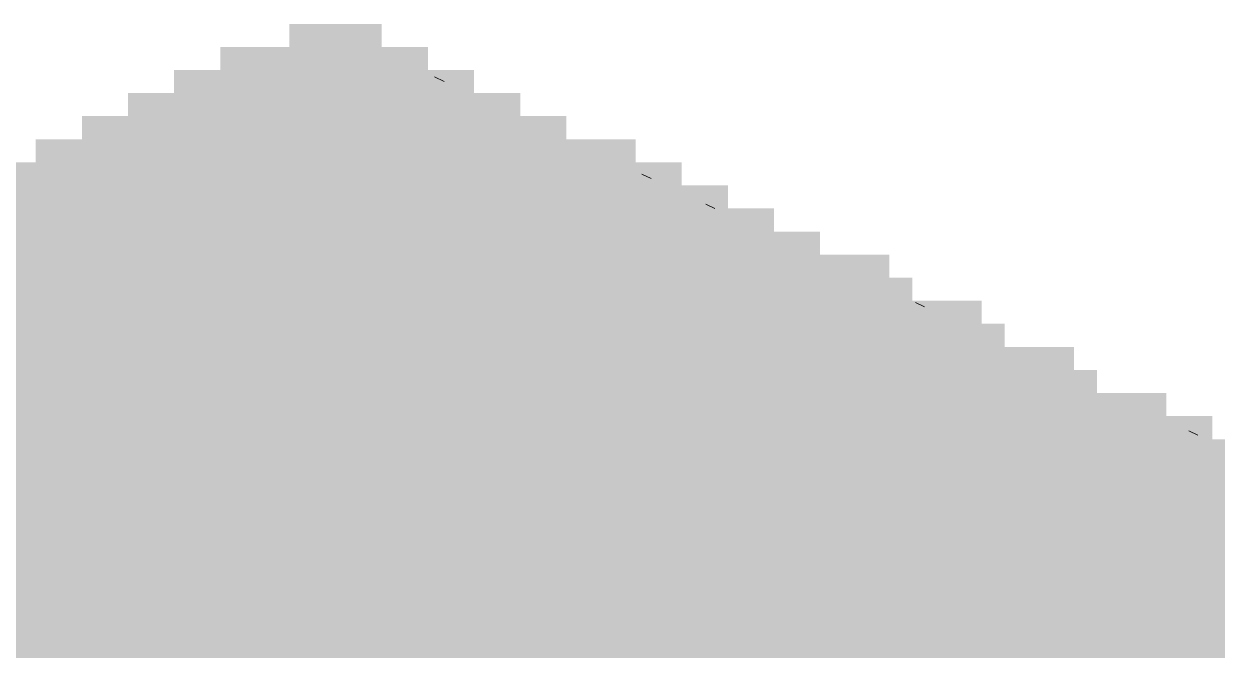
# Model space of a CAD drawing. Header units: millimetres. Extents: x 5 to 1315, y 5 to 292.
# Drawn here: x 1189.478 to 1194.462, y 105.834 to 108.45 of the extents above; entities that cross this region are included whole.
import ezdxf

# ---------------------------------------------------------------- set-up
doc = ezdxf.new("R2010")
doc.units = ezdxf.units.MM
doc.layers.add('EXISTING', color=7, linetype='Continuous')
doc.layers.add('IMAGES', color=7, linetype='Continuous')

# ---------------------------------------------------------------- blocks, each defined once
blk = doc.blocks.new('SHEET_03')
at = {"layer": 'EXISTING', "color": 250, "lineweight": 9}
for p, q in [((291.2334, 108.2096), (291.1926, 108.2287)), ((292.0974, 107.804), (292.0594, 107.8218)), ((292.3639, 107.6789), (292.3258, 107.6967)), ((293.2394, 107.2678), (293.2014, 107.2857)), ((294.3815, 106.7317), (294.3434, 106.7496))]:
    blk.add_line(p, q, dxfattribs=at)
at = {"layer": 'IMAGES', "color": 7}
for points in [[(290.5873, 108.3538), (290.6836, 108.3538), (290.5873, 108.4502), (290.6836, 108.4502)], [(290.6836, 108.3538), (290.78, 108.3538), (290.6836, 108.4502), (290.78, 108.4502)], [(290.78, 108.3538), (290.8764, 108.3538), (290.78, 108.4502), (290.8764, 108.4502)], [(290.8764, 108.3538), (290.9727, 108.3538), (290.8764, 108.4502), (290.9727, 108.4502)], [(290.2982, 108.2574), (290.4909, 108.2574), (290.2982, 108.3538), (290.4909, 108.3538)], [(290.4909, 108.2574), (290.78, 108.2574), (290.4909, 108.3538), (290.78, 108.3538)], [(290.78, 108.2574), (290.8764, 108.2574), (290.78, 108.3538), (290.8764, 108.3538)], [(290.8764, 108.2574), (290.9727, 108.2574), (290.8764, 108.3538), (290.9727, 108.3538)], [(290.9727, 108.2574), (291.0691, 108.2574), (290.9727, 108.3538), (291.0691, 108.3538)], [(291.0691, 108.2574), (291.1655, 108.2574), (291.0691, 108.3538), (291.1655, 108.3538)], [(290.1055, 108.161), (290.2018, 108.161), (290.1055, 108.2574), (290.2018, 108.2574)], [(290.2018, 108.161), (290.2982, 108.161), (290.2018, 108.2574), (290.2982, 108.2574)], [(290.2982, 108.161), (290.4909, 108.161), (290.2982, 108.2574), (290.4909, 108.2574)], [(290.4909, 108.161), (290.5873, 108.161), (290.4909, 108.2574), (290.5873, 108.2574)], [(290.5873, 108.161), (290.8764, 108.161), (290.5873, 108.2574), (290.8764, 108.2574)], [(290.8764, 108.161), (290.9727, 108.161), (290.8764, 108.2574), (290.9727, 108.2574)], [(290.9727, 108.161), (291.0691, 108.161), (290.9727, 108.2574), (291.0691, 108.2574)], [(291.0691, 108.161), (291.1655, 108.161), (291.0691, 108.2574), (291.1655, 108.2574)], [(291.1655, 108.161), (291.2618, 108.161), (291.1655, 108.2574), (291.2618, 108.2574)], [(291.2618, 108.161), (291.3582, 108.161), (291.2618, 108.2574), (291.3582, 108.2574)], [(289.9127, 108.0646), (290.0091, 108.0646), (289.9127, 108.161), (290.0091, 108.161)], [(290.0091, 108.0646), (290.1055, 108.0646), (290.0091, 108.161), (290.1055, 108.161)], [(290.1055, 108.0646), (290.2982, 108.0646), (290.1055, 108.161), (290.2982, 108.161)], [(290.2982, 108.0646), (290.4909, 108.0646), (290.2982, 108.161), (290.4909, 108.161)], [(290.4909, 108.0646), (291.0691, 108.0646), (290.4909, 108.161), (291.0691, 108.161)], [(291.0691, 108.0646), (291.1655, 108.0646), (291.0691, 108.161), (291.1655, 108.161)], [(291.1655, 108.0646), (291.2618, 108.0646), (291.1655, 108.161), (291.2618, 108.161)], [(291.2618, 108.0646), (291.3582, 108.0646), (291.2618, 108.161), (291.3582, 108.161)], [(291.3582, 108.0646), (291.4545, 108.0646), (291.3582, 108.161), (291.4545, 108.161)], [(291.4545, 108.0646), (291.5509, 108.0646), (291.4545, 108.161), (291.5509, 108.161)], [(289.72, 107.9682), (289.8164, 107.9682), (289.72, 108.0646), (289.8164, 108.0646)], [(289.8164, 107.9682), (289.9127, 107.9682), (289.8164, 108.0646), (289.9127, 108.0646)], [(289.9127, 107.9682), (290.0091, 107.9682), (289.9127, 108.0646), (290.0091, 108.0646)], [(290.0091, 107.9682), (291.2618, 107.9682), (290.0091, 108.0646), (291.2618, 108.0646)], [(291.2618, 107.9682), (291.3582, 107.9682), (291.2618, 108.0646), (291.3582, 108.0646)], [(291.3582, 107.9682), (291.4545, 107.9682), (291.3582, 108.0646), (291.4545, 108.0646)], [(291.4545, 107.8718), (291.5509, 107.8718), (291.4545, 108.0646), (291.5509, 108.0646)], [(291.5509, 107.9682), (291.6473, 107.9682), (291.5509, 108.0646), (291.6473, 108.0646)], [(291.6473, 107.9682), (291.7436, 107.9682), (291.6473, 108.0646), (291.7436, 108.0646)], [(289.5273, 107.8718), (289.6236, 107.8718), (289.5273, 107.9682), (289.6236, 107.9682)], [(289.6236, 107.8718), (289.72, 107.8718), (289.6236, 107.9682), (289.72, 107.9682)], [(289.72, 107.8718), (289.9127, 107.8718), (289.72, 107.9682), (289.9127, 107.9682)], [(289.9127, 107.8718), (291.1655, 107.8718), (289.9127, 107.9682), (291.1655, 107.9682)], [(291.1655, 107.8718), (291.2618, 107.8718), (291.1655, 107.9682), (291.2618, 107.9682)], [(291.2618, 107.8718), (291.3582, 107.8718), (291.2618, 107.9682), (291.3582, 107.9682)], [(291.3582, 107.8718), (291.4545, 107.8718), (291.3582, 107.9682), (291.4545, 107.9682)], [(291.5509, 107.8718), (291.6473, 107.8718), (291.5509, 107.9682), (291.6473, 107.9682)], [(291.6473, 107.8718), (291.7436, 107.8718), (291.6473, 107.9682), (291.7436, 107.9682)], [(291.7436, 107.8718), (291.84, 107.8718), (291.7436, 107.9682), (291.84, 107.9682)], [(291.84, 107.8718), (291.9364, 107.8718), (291.84, 107.9682), (291.9364, 107.9682)], [(291.9364, 107.8718), (292.0327, 107.8718), (291.9364, 107.9682), (292.0327, 107.9682)], [(289.4309, 107.7754), (289.5273, 107.7754), (289.4309, 107.8718), (289.5273, 107.8718)], [(289.5273, 107.7754), (289.6236, 107.7754), (289.5273, 107.8718), (289.6236, 107.8718)], [(289.6236, 107.7754), (289.72, 107.7754), (289.6236, 107.8718), (289.72, 107.8718)], [(289.72, 107.7754), (290.2018, 107.7754), (289.72, 107.8718), (290.2018, 107.8718)], [(290.2018, 107.7754), (290.3945, 107.7754), (290.2018, 107.8718), (290.3945, 107.8718)], [(290.3945, 107.7754), (290.5873, 107.7754), (290.3945, 107.8718), (290.5873, 107.8718)], [(290.5873, 107.7754), (290.8764, 107.7754), (290.5873, 107.8718), (290.8764, 107.8718)], [(290.8764, 107.7754), (290.9727, 107.7754), (290.8764, 107.8718), (290.9727, 107.8718)], [(290.9727, 107.7754), (291.0691, 107.7754), (290.9727, 107.8718), (291.0691, 107.8718)], [(291.0691, 107.7754), (291.1655, 107.7754), (291.0691, 107.8718), (291.1655, 107.8718)], [(291.1655, 107.7754), (291.2618, 107.7754), (291.1655, 107.8718), (291.2618, 107.8718)], [(291.2618, 107.7754), (291.4545, 107.7754), (291.2618, 107.8718), (291.4545, 107.8718)], [(291.4545, 107.7754), (291.5509, 107.7754), (291.4545, 107.8718), (291.5509, 107.8718)], [(291.5509, 107.7754), (291.6473, 107.7754), (291.5509, 107.8718), (291.6473, 107.8718)], [(291.6473, 107.7754), (291.7436, 107.7754), (291.6473, 107.8718), (291.7436, 107.8718)], [(291.7436, 107.7754), (291.9364, 107.7754), (291.7436, 107.8718), (291.9364, 107.8718)], [(291.9364, 107.7754), (292.0327, 107.7754), (291.9364, 107.8718), (292.0327, 107.8718)], [(292.0327, 107.7754), (292.1291, 107.7754), (292.0327, 107.8718), (292.1291, 107.8718)], [(292.1291, 107.7754), (292.2255, 107.7754), (292.1291, 107.8718), (292.2255, 107.8718)], [(289.3345, 107.679), (289.5273, 107.679), (289.3345, 107.7754), (289.5273, 107.7754)], [(289.5273, 107.679), (290.2018, 107.679), (289.5273, 107.7754), (290.2018, 107.7754)], [(290.2018, 107.679), (290.2982, 107.679), (290.2018, 107.7754), (290.2982, 107.7754)], [(290.2982, 107.679), (290.3945, 107.679), (290.2982, 107.7754), (290.3945, 107.7754)], [(290.3945, 107.679), (290.4909, 107.679), (290.3945, 107.7754), (290.4909, 107.7754)], [(290.4909, 107.679), (290.5873, 107.679), (290.4909, 107.7754), (290.5873, 107.7754)], [(290.5873, 107.679), (290.6836, 107.679), (290.5873, 107.7754), (290.6836, 107.7754)], [(290.6836, 107.679), (290.78, 107.679), (290.6836, 107.7754), (290.78, 107.7754)], [(290.78, 107.679), (290.8764, 107.679), (290.78, 107.7754), (290.8764, 107.7754)], [(290.8764, 107.679), (290.9727, 107.679), (290.8764, 107.7754), (290.9727, 107.7754)], [(290.9727, 107.679), (291.1655, 107.679), (290.9727, 107.7754), (291.1655, 107.7754)], [(291.1655, 107.679), (291.2618, 107.679), (291.1655, 107.7754), (291.2618, 107.7754)], [(291.2618, 107.679), (291.3582, 107.679), (291.2618, 107.7754), (291.3582, 107.7754)], [(291.3582, 107.679), (291.4545, 107.679), (291.3582, 107.7754), (291.4545, 107.7754)], [(291.4545, 107.679), (291.9364, 107.679), (291.4545, 107.7754), (291.9364, 107.7754)], [(291.9364, 107.679), (292.0327, 107.679), (291.9364, 107.7754), (292.0327, 107.7754)], [(292.0327, 107.679), (292.2255, 107.679), (292.0327, 107.7754), (292.2255, 107.7754)], [(292.2255, 107.679), (292.3218, 107.679), (292.2255, 107.7754), (292.3218, 107.7754)], [(292.3218, 107.679), (292.4182, 107.679), (292.3218, 107.7754), (292.4182, 107.7754)], [(289.3345, 107.5826), (289.8164, 107.5826), (289.3345, 107.679), (289.8164, 107.679)], [(289.8164, 107.5826), (290.0091, 107.5826), (289.8164, 107.679), (290.0091, 107.679)], [(290.0091, 107.5826), (290.1055, 107.5826), (290.0091, 107.679), (290.1055, 107.679)], [(290.1055, 107.5826), (290.2018, 107.5826), (290.1055, 107.679), (290.2018, 107.679)], [(290.2018, 107.5826), (290.3945, 107.5826), (290.2018, 107.679), (290.3945, 107.679)], [(290.3945, 107.5826), (290.5873, 107.5826), (290.3945, 107.679), (290.5873, 107.679)], [(290.5873, 107.5826), (290.6836, 107.5826), (290.5873, 107.679), (290.6836, 107.679)], [(290.6836, 107.5826), (290.8764, 107.5826), (290.6836, 107.679), (290.8764, 107.679)], [(290.8764, 107.5826), (290.9727, 107.5826), (290.8764, 107.679), (290.9727, 107.679)], [(290.9727, 107.5826), (291.0691, 107.5826), (290.9727, 107.679), (291.0691, 107.679)], [(291.0691, 107.5826), (291.1655, 107.5826), (291.0691, 107.679), (291.1655, 107.679)], [(291.1655, 107.5826), (291.2618, 107.5826), (291.1655, 107.679), (291.2618, 107.679)], [(291.2618, 107.5826), (292.0327, 107.5826), (291.2618, 107.679), (292.0327, 107.679)], [(292.0327, 107.5826), (292.1291, 107.5826), (292.0327, 107.679), (292.1291, 107.679)], [(292.1291, 107.5826), (292.2255, 107.5826), (292.1291, 107.679), (292.2255, 107.679)], [(292.2255, 107.5826), (292.3218, 107.5826), (292.2255, 107.679), (292.3218, 107.679)], [(292.3218, 107.5826), (292.4182, 107.5826), (292.3218, 107.679), (292.4182, 107.679)], [(292.4182, 107.5826), (292.5145, 107.5826), (292.4182, 107.679), (292.5145, 107.679)], [(292.5145, 107.5826), (292.6109, 107.5826), (292.5145, 107.679), (292.6109, 107.679)], [(289.1418, 107.4862), (289.6236, 107.4862), (289.1418, 107.5826), (289.6236, 107.5826)], [(289.6236, 107.4862), (289.8164, 107.4862), (289.6236, 107.5826), (289.8164, 107.5826)], [(289.8164, 107.4862), (289.9127, 107.4862), (289.8164, 107.5826), (289.9127, 107.5826)], [(289.9127, 107.4862), (290.0091, 107.4862), (289.9127, 107.5826), (290.0091, 107.5826)], [(290.0091, 107.4862), (290.4909, 107.4862), (290.0091, 107.5826), (290.4909, 107.5826)], [(290.4909, 107.4862), (290.5873, 107.4862), (290.4909, 107.5826), (290.5873, 107.5826)], [(290.5873, 107.4862), (290.6836, 107.4862), (290.5873, 107.5826), (290.6836, 107.5826)], [(290.6836, 107.4862), (290.78, 107.4862), (290.6836, 107.5826), (290.78, 107.5826)], [(290.78, 107.4862), (290.8764, 107.4862), (290.78, 107.5826), (290.8764, 107.5826)], [(290.8764, 107.4862), (290.9727, 107.4862), (290.8764, 107.5826), (290.9727, 107.5826)], [(290.9727, 107.4862), (291.0691, 107.4862), (290.9727, 107.5826), (291.0691, 107.5826)], [(291.0691, 107.4862), (291.1655, 107.4862), (291.0691, 107.5826), (291.1655, 107.5826)], [(291.1655, 107.4862), (292.3218, 107.4862), (291.1655, 107.5826), (292.3218, 107.5826)], [(292.3218, 107.4862), (292.4182, 107.4862), (292.3218, 107.5826), (292.4182, 107.5826)], [(292.4182, 107.4862), (292.7073, 107.4862), (292.4182, 107.5826), (292.7073, 107.5826)], [(292.7073, 107.4862), (292.8036, 107.4862), (292.7073, 107.5826), (292.8036, 107.5826)], [(289.4309, 107.3898), (289.5273, 107.3898), (289.4309, 107.4862), (289.5273, 107.4862)], [(289.5273, 107.3898), (289.6236, 107.3898), (289.5273, 107.4862), (289.6236, 107.4862)], [(289.6236, 107.3898), (289.8164, 107.3898), (289.6236, 107.4862), (289.8164, 107.4862)], [(289.8164, 107.3898), (289.9127, 107.3898), (289.8164, 107.4862), (289.9127, 107.4862)], [(289.9127, 107.3898), (290.0091, 107.3898), (289.9127, 107.4862), (290.0091, 107.4862)], [(290.0091, 107.3898), (290.2982, 107.3898), (290.0091, 107.4862), (290.2982, 107.4862)], [(290.2982, 107.3898), (290.3945, 107.3898), (290.2982, 107.4862), (290.3945, 107.4862)], [(290.3945, 107.3898), (290.4909, 107.3898), (290.3945, 107.4862), (290.4909, 107.4862)], [(290.4909, 107.3898), (290.5873, 107.3898), (290.4909, 107.4862), (290.5873, 107.4862)], [(290.5873, 107.3898), (290.8764, 107.3898), (290.5873, 107.4862), (290.8764, 107.4862)], [(290.8764, 107.3898), (290.9727, 107.3898), (290.8764, 107.4862), (290.9727, 107.4862)], [(290.9727, 107.3898), (291.0691, 107.3898), (290.9727, 107.4862), (291.0691, 107.4862)], [(291.0691, 107.3898), (291.1655, 107.3898), (291.0691, 107.4862), (291.1655, 107.4862)], [(291.1655, 107.3898), (291.2618, 107.3898), (291.1655, 107.4862), (291.2618, 107.4862)], [(291.2618, 107.3898), (291.3582, 107.3898), (291.2618, 107.4862), (291.3582, 107.4862)], [(291.3582, 107.3898), (291.4545, 107.3898), (291.3582, 107.4862), (291.4545, 107.4862)], [(291.4545, 107.3898), (292.4182, 107.3898), (291.4545, 107.4862), (292.4182, 107.4862)], [(292.4182, 107.3898), (292.6109, 107.3898), (292.4182, 107.4862), (292.6109, 107.4862)], [(292.6109, 107.3898), (292.8036, 107.3898), (292.6109, 107.4862), (292.8036, 107.4862)], [(292.8036, 107.3898), (293.0927, 107.3898), (292.8036, 107.4862), (293.0927, 107.4862)], [(289.3345, 107.2934), (289.5273, 107.2934), (289.3345, 107.3898), (289.5273, 107.3898)], [(289.5273, 107.2934), (290.1055, 107.2934), (289.5273, 107.3898), (290.1055, 107.3898)], [(290.1055, 107.2934), (290.2018, 107.2934), (290.1055, 107.3898), (290.2018, 107.3898)], [(290.2018, 107.2934), (290.2982, 107.2934), (290.2018, 107.3898), (290.2982, 107.3898)], [(290.2982, 107.197), (290.4909, 107.197), (290.2982, 107.3898), (290.4909, 107.3898)], [(290.4909, 107.2934), (290.5873, 107.2934), (290.4909, 107.3898), (290.5873, 107.3898)], [(290.5873, 107.2934), (290.6836, 107.2934), (290.5873, 107.3898), (290.6836, 107.3898)], [(290.6836, 107.2934), (291.0691, 107.2934), (290.6836, 107.3898), (291.0691, 107.3898)], [(291.0691, 107.2934), (291.1655, 107.2934), (291.0691, 107.3898), (291.1655, 107.3898)], [(291.1655, 107.2934), (291.2618, 107.2934), (291.1655, 107.3898), (291.2618, 107.3898)], [(291.2618, 107.2934), (291.3582, 107.2934), (291.2618, 107.3898), (291.3582, 107.3898)], [(291.3582, 107.2934), (291.4545, 107.2934), (291.3582, 107.3898), (291.4545, 107.3898)], [(291.4545, 107.2934), (291.5509, 107.2934), (291.4545, 107.3898), (291.5509, 107.3898)], [(291.5509, 107.2934), (291.6473, 107.2934), (291.5509, 107.3898), (291.6473, 107.3898)], [(291.6473, 107.2934), (292.8036, 107.2934), (291.6473, 107.3898), (292.8036, 107.3898)], [(292.8036, 107.2934), (292.9, 107.2934), (292.8036, 107.3898), (292.9, 107.3898)], [(292.9, 107.2934), (292.9964, 107.2934), (292.9, 107.3898), (292.9964, 107.3898)], [(292.9964, 107.2934), (293.0927, 107.2934), (292.9964, 107.3898), (293.0927, 107.3898)], [(293.0927, 107.2934), (293.1891, 107.2934), (293.0927, 107.3898), (293.1891, 107.3898)], [(289.4309, 107.197), (289.5273, 107.197), (289.4309, 107.2934), (289.5273, 107.2934)], [(289.5273, 107.197), (289.8164, 107.197), (289.5273, 107.2934), (289.8164, 107.2934)], [(289.8164, 107.197), (289.9127, 107.197), (289.8164, 107.2934), (289.9127, 107.2934)], [(289.9127, 107.197), (290.0091, 107.197), (289.9127, 107.2934), (290.0091, 107.2934)], [(290.0091, 107.197), (290.2982, 107.197), (290.0091, 107.2934), (290.2982, 107.2934)], [(290.4909, 107.197), (290.5873, 107.197), (290.4909, 107.2934), (290.5873, 107.2934)], [(290.5873, 107.197), (290.6836, 107.197), (290.5873, 107.2934), (290.6836, 107.2934)], [(290.6836, 107.197), (290.78, 107.197), (290.6836, 107.2934), (290.78, 107.2934)], [(290.78, 107.197), (290.8764, 107.197), (290.78, 107.2934), (290.8764, 107.2934)], [(290.8764, 107.197), (291.2618, 107.197), (290.8764, 107.2934), (291.2618, 107.2934)], [(291.2618, 107.197), (291.3582, 107.197), (291.2618, 107.2934), (291.3582, 107.2934)], [(291.3582, 107.197), (291.4545, 107.197), (291.3582, 107.2934), (291.4545, 107.2934)], [(291.4545, 107.197), (291.5509, 107.197), (291.4545, 107.2934), (291.5509, 107.2934)], [(291.5509, 107.197), (291.6473, 107.197), (291.5509, 107.2934), (291.6473, 107.2934)], [(291.6473, 107.197), (291.7436, 107.197), (291.6473, 107.2934), (291.7436, 107.2934)], [(291.7436, 107.197), (291.84, 107.197), (291.7436, 107.2934), (291.84, 107.2934)], [(291.84, 107.197), (292.9, 107.197), (291.84, 107.2934), (292.9, 107.2934)], [(292.9, 107.197), (292.9964, 107.197), (292.9, 107.2934), (292.9964, 107.2934)], [(292.9964, 107.197), (293.1891, 107.197), (292.9964, 107.2934), (293.1891, 107.2934)], [(293.1891, 107.197), (293.2855, 107.197), (293.1891, 107.2934), (293.2855, 107.2934)], [(293.2855, 107.197), (293.4782, 107.197), (293.2855, 107.2934), (293.4782, 107.2934)], [(289.3345, 107.1006), (289.72, 107.1006), (289.3345, 107.197), (289.72, 107.197)], [(289.72, 107.1006), (289.8164, 107.1006), (289.72, 107.197), (289.8164, 107.197)], [(289.8164, 107.1006), (289.9127, 107.1006), (289.8164, 107.197), (289.9127, 107.197)], [(289.9127, 107.1006), (290.0091, 107.1006), (289.9127, 107.197), (290.0091, 107.197)], [(290.0091, 107.1006), (290.78, 107.1006), (290.0091, 107.197), (290.78, 107.197)], [(290.78, 107.1006), (290.8764, 107.1006), (290.78, 107.197), (290.8764, 107.197)], [(290.8764, 107.1006), (290.9727, 107.1006), (290.8764, 107.197), (290.9727, 107.197)], [(290.9727, 107.1006), (291.0691, 107.1006), (290.9727, 107.197), (291.0691, 107.197)], [(291.0691, 107.1006), (291.4545, 107.1006), (291.0691, 107.197), (291.4545, 107.197)], [(291.4545, 107.1006), (291.5509, 107.1006), (291.4545, 107.197), (291.5509, 107.197)], [(291.5509, 107.1006), (291.6473, 107.1006), (291.5509, 107.197), (291.6473, 107.197)], [(291.6473, 107.1006), (291.7436, 107.1006), (291.6473, 107.197), (291.7436, 107.197)], [(291.7436, 107.1006), (291.84, 107.1006), (291.7436, 107.197), (291.84, 107.197)], [(291.84, 107.1006), (291.9364, 107.1006), (291.84, 107.197), (291.9364, 107.197)], [(291.9364, 107.1006), (292.0327, 107.1006), (291.9364, 107.197), (292.0327, 107.197)], [(292.0327, 107.1006), (293.1891, 107.1006), (292.0327, 107.197), (293.1891, 107.197)], [(293.1891, 107.1006), (293.2855, 107.1006), (293.1891, 107.197), (293.2855, 107.197)], [(293.2855, 107.1006), (293.3818, 107.1006), (293.2855, 107.197), (293.3818, 107.197)], [(293.3818, 107.1006), (293.4782, 107.1006), (293.3818, 107.197), (293.4782, 107.197)], [(293.4782, 107.1006), (293.5745, 107.1006), (293.4782, 107.197), (293.5745, 107.197)], [(289.4309, 107.0042), (289.5273, 107.0042), (289.4309, 107.1006), (289.5273, 107.1006)], [(289.5273, 107.0042), (289.6236, 107.0042), (289.5273, 107.1006), (289.6236, 107.1006)], [(289.6236, 107.0042), (289.8164, 107.0042), (289.6236, 107.1006), (289.8164, 107.1006)], [(289.8164, 107.0042), (289.9127, 107.0042), (289.8164, 107.1006), (289.9127, 107.1006)], [(289.9127, 107.0042), (290.8764, 107.0042), (289.9127, 107.1006), (290.8764, 107.1006)], [(290.8764, 107.0042), (290.9727, 107.0042), (290.8764, 107.1006), (290.9727, 107.1006)], [(290.9727, 107.0042), (291.1655, 107.0042), (290.9727, 107.1006), (291.1655, 107.1006)], [(291.1655, 107.0042), (291.2618, 107.0042), (291.1655, 107.1006), (291.2618, 107.1006)], [(291.2618, 107.0042), (291.3582, 107.0042), (291.2618, 107.1006), (291.3582, 107.1006)], [(291.3582, 107.0042), (291.4545, 107.0042), (291.3582, 107.1006), (291.4545, 107.1006)], [(291.4545, 107.0042), (291.84, 107.0042), (291.4545, 107.1006), (291.84, 107.1006)], [(291.84, 107.0042), (291.9364, 107.0042), (291.84, 107.1006), (291.9364, 107.1006)], [(291.9364, 107.0042), (292.0327, 107.0042), (291.9364, 107.1006), (292.0327, 107.1006)], [(292.0327, 107.0042), (292.2255, 107.0042), (292.0327, 107.1006), (292.2255, 107.1006)], [(292.2255, 107.0042), (293.2855, 107.0042), (292.2255, 107.1006), (293.2855, 107.1006)], [(293.2855, 107.0042), (293.4782, 107.0042), (293.2855, 107.1006), (293.4782, 107.1006)], [(293.4782, 107.0042), (293.5745, 107.0042), (293.4782, 107.1006), (293.5745, 107.1006)], [(293.5745, 107.0042), (293.6709, 107.0042), (293.5745, 107.1006), (293.6709, 107.1006)], [(293.6709, 107.0042), (293.8636, 107.0042), (293.6709, 107.1006), (293.8636, 107.1006)], [(289.4309, 106.9078), (289.5273, 106.9078), (289.4309, 107.0042), (289.5273, 107.0042)], [(289.5273, 106.9078), (289.6236, 106.9078), (289.5273, 107.0042), (289.6236, 107.0042)], [(289.6236, 106.9078), (291.1655, 106.9078), (289.6236, 107.0042), (291.1655, 107.0042)], [(291.1655, 106.9078), (291.3582, 106.9078), (291.1655, 107.0042), (291.3582, 107.0042)], [(291.3582, 106.9078), (291.4545, 106.9078), (291.3582, 107.0042), (291.4545, 107.0042)], [(291.4545, 106.9078), (291.5509, 106.9078), (291.4545, 107.0042), (291.5509, 107.0042)], [(291.5509, 106.9078), (291.9364, 106.9078), (291.5509, 107.0042), (291.9364, 107.0042)], [(291.9364, 106.9078), (292.0327, 106.9078), (291.9364, 107.0042), (292.0327, 107.0042)], [(292.0327, 106.9078), (292.2255, 106.9078), (292.0327, 107.0042), (292.2255, 107.0042)], [(292.2255, 106.9078), (292.5145, 106.9078), (292.2255, 107.0042), (292.5145, 107.0042)], [(292.5145, 106.9078), (293.4782, 106.9078), (292.5145, 107.0042), (293.4782, 107.0042)], [(293.4782, 106.9078), (293.5745, 106.9078), (293.4782, 107.0042), (293.5745, 107.0042)], [(293.5745, 106.9078), (293.7673, 106.9078), (293.5745, 107.0042), (293.7673, 107.0042)], [(293.7673, 106.9078), (293.8636, 106.9078), (293.7673, 107.0042), (293.8636, 107.0042)], [(293.8636, 106.9078), (293.96, 106.9078), (293.8636, 107.0042), (293.96, 107.0042)], [(289.4309, 106.8114), (291.3582, 106.8114), (289.4309, 106.9078), (291.3582, 106.9078)], [(291.3582, 106.8114), (291.4545, 106.8114), (291.3582, 106.9078), (291.4545, 106.9078)], [(291.4545, 106.8114), (291.5509, 106.8114), (291.4545, 106.9078), (291.5509, 106.9078)], [(291.5509, 106.8114), (291.6473, 106.8114), (291.5509, 106.9078), (291.6473, 106.9078)], [(291.6473, 106.8114), (291.84, 106.8114), (291.6473, 106.9078), (291.84, 106.9078)], [(291.84, 106.8114), (292.1291, 106.8114), (291.84, 106.9078), (292.1291, 106.9078)], [(292.1291, 106.8114), (292.2255, 106.8114), (292.1291, 106.9078), (292.2255, 106.9078)], [(292.2255, 106.8114), (292.3218, 106.8114), (292.2255, 106.9078), (292.3218, 106.9078)], [(292.3218, 106.8114), (292.4182, 106.8114), (292.3218, 106.9078), (292.4182, 106.9078)], [(292.4182, 106.8114), (292.5145, 106.8114), (292.4182, 106.9078), (292.5145, 106.9078)], [(292.5145, 106.8114), (293.7673, 106.8114), (292.5145, 106.9078), (293.7673, 106.9078)], [(293.7673, 106.8114), (293.96, 106.8114), (293.7673, 106.9078), (293.96, 106.9078)], [(293.96, 106.8114), (294.0564, 106.8114), (293.96, 106.9078), (294.0564, 106.9078)], [(294.0564, 106.8114), (294.1527, 106.8114), (294.0564, 106.9078), (294.1527, 106.9078)], [(294.1527, 106.8114), (294.2491, 106.8114), (294.1527, 106.9078), (294.2491, 106.9078)], [(289.2382, 106.7149), (291.5509, 106.7149), (289.2382, 106.8114), (291.5509, 106.8114)], [(291.5509, 106.7149), (291.7436, 106.7149), (291.5509, 106.8114), (291.7436, 106.8114)], [(291.7436, 106.7149), (291.84, 106.7149), (291.7436, 106.8114), (291.84, 106.8114)], [(291.84, 106.7149), (291.9364, 106.7149), (291.84, 106.8114), (291.9364, 106.8114)], [(291.9364, 106.7149), (292.3218, 106.7149), (291.9364, 106.8114), (292.3218, 106.8114)], [(292.3218, 106.7149), (292.4182, 106.7149), (292.3218, 106.8114), (292.4182, 106.8114)], [(292.4182, 106.7149), (292.5145, 106.7149), (292.4182, 106.8114), (292.5145, 106.8114)], [(292.5145, 106.7149), (292.8036, 106.7149), (292.5145, 106.8114), (292.8036, 106.8114)], [(292.8036, 106.7149), (292.9, 106.7149), (292.8036, 106.8114), (292.9, 106.8114)], [(292.9, 106.7149), (293.96, 106.7149), (292.9, 106.8114), (293.96, 106.8114)], [(293.96, 106.7149), (294.0564, 106.7149), (293.96, 106.8114), (294.0564, 106.8114)], [(294.0564, 106.7149), (294.1527, 106.7149), (294.0564, 106.8114), (294.1527, 106.8114)], [(294.1527, 106.7149), (294.2491, 106.7149), (294.1527, 106.8114), (294.2491, 106.8114)], [(294.2491, 106.7149), (294.3455, 106.7149), (294.2491, 106.8114), (294.3455, 106.8114)], [(294.3455, 106.7149), (294.4418, 106.7149), (294.3455, 106.8114), (294.4418, 106.8114)], [(289.0455, 106.6185), (291.9364, 106.6185), (289.0455, 106.7149), (291.9364, 106.7149)], [(291.9364, 106.6185), (292.0327, 106.6185), (291.9364, 106.7149), (292.0327, 106.7149)], [(292.0327, 106.6185), (292.2255, 106.6185), (292.0327, 106.7149), (292.2255, 106.7149)], [(292.2255, 106.6185), (292.6109, 106.6185), (292.2255, 106.7149), (292.6109, 106.7149)], [(292.6109, 106.6185), (292.7073, 106.6185), (292.6109, 106.7149), (292.7073, 106.7149)], [(292.7073, 106.6185), (292.8036, 106.6185), (292.7073, 106.7149), (292.8036, 106.7149)], [(292.8036, 106.6185), (292.9, 106.6185), (292.8036, 106.7149), (292.9, 106.7149)], [(292.9, 106.6185), (292.9964, 106.6185), (292.9, 106.7149), (292.9964, 106.7149)], [(292.9964, 106.6185), (293.0927, 106.6185), (292.9964, 106.7149), (293.0927, 106.7149)], [(293.0927, 106.6185), (294.1527, 106.6185), (293.0927, 106.7149), (294.1527, 106.7149)], [(294.1527, 106.6185), (294.2491, 106.6185), (294.1527, 106.7149), (294.2491, 106.7149)], [(294.2491, 106.6185), (294.3455, 106.6185), (294.2491, 106.7149), (294.3455, 106.7149)], [(294.3455, 106.6185), (294.5382, 106.6185), (294.3455, 106.7149), (294.5382, 106.7149)], [(288.8527, 106.5221), (291.9364, 106.5221), (288.8527, 106.6185), (291.9364, 106.6185)], [(291.9364, 106.5221), (292.0327, 106.5221), (291.9364, 106.6185), (292.0327, 106.6185)], [(292.0327, 106.5221), (292.1291, 106.5221), (292.0327, 106.6185), (292.1291, 106.6185)], [(292.1291, 106.5221), (292.2255, 106.5221), (292.1291, 106.6185), (292.2255, 106.6185)], [(292.2255, 106.5221), (292.3218, 106.5221), (292.2255, 106.6185), (292.3218, 106.6185)], [(292.3218, 106.5221), (292.4182, 106.5221), (292.3218, 106.6185), (292.4182, 106.6185)], [(292.4182, 106.5221), (292.8036, 106.5221), (292.4182, 106.6185), (292.8036, 106.6185)], [(292.8036, 106.5221), (292.9, 106.5221), (292.8036, 106.6185), (292.9, 106.6185)], [(292.9, 106.5221), (292.9964, 106.5221), (292.9, 106.6185), (292.9964, 106.6185)], [(292.9964, 106.5221), (293.0927, 106.5221), (292.9964, 106.6185), (293.0927, 106.6185)], [(293.0927, 106.5221), (293.1891, 106.5221), (293.0927, 106.6185), (293.1891, 106.6185)], [(293.1891, 106.5221), (294.3455, 106.5221), (293.1891, 106.6185), (294.3455, 106.6185)], [(294.3455, 106.5221), (294.4418, 106.5221), (294.3455, 106.6185), (294.4418, 106.6185)], [(294.4418, 106.5221), (294.6345, 106.5221), (294.4418, 106.6185), (294.6345, 106.6185)], [(288.5636, 106.4257), (292.2255, 106.4257), (288.5636, 106.5221), (292.2255, 106.5221)], [(292.2255, 106.4257), (292.3218, 106.4257), (292.2255, 106.5221), (292.3218, 106.5221)], [(292.3218, 106.4257), (292.4182, 106.4257), (292.3218, 106.5221), (292.4182, 106.5221)], [(292.4182, 106.4257), (292.5145, 106.4257), (292.4182, 106.5221), (292.5145, 106.5221)], [(292.5145, 106.4257), (292.9, 106.4257), (292.5145, 106.5221), (292.9, 106.5221)], [(292.9, 106.4257), (293.0927, 106.4257), (292.9, 106.5221), (293.0927, 106.5221)], [(293.0927, 106.4257), (293.1891, 106.4257), (293.0927, 106.5221), (293.1891, 106.5221)], [(293.1891, 106.4257), (293.3818, 106.4257), (293.1891, 106.5221), (293.3818, 106.5221)], [(293.3818, 106.4257), (293.4782, 106.4257), (293.3818, 106.5221), (293.4782, 106.5221)], [(293.4782, 106.4257), (294.6345, 106.4257), (293.4782, 106.5221), (294.6345, 106.5221)], [(288.4673, 106.3293), (292.3218, 106.3293), (288.4673, 106.4257), (292.3218, 106.4257)], [(292.3218, 106.3293), (292.5145, 106.3293), (292.3218, 106.4257), (292.5145, 106.4257)], [(292.5145, 106.3293), (292.6109, 106.3293), (292.5145, 106.4257), (292.6109, 106.4257)], [(292.6109, 106.3293), (292.7073, 106.3293), (292.6109, 106.4257), (292.7073, 106.4257)], [(292.7073, 106.3293), (292.8036, 106.3293), (292.7073, 106.4257), (292.8036, 106.4257)], [(292.8036, 106.3293), (293.2855, 106.3293), (292.8036, 106.4257), (293.2855, 106.4257)], [(293.2855, 106.3293), (293.3818, 106.3293), (293.2855, 106.4257), (293.3818, 106.4257)], [(293.3818, 106.3293), (293.4782, 106.3293), (293.3818, 106.4257), (293.4782, 106.4257)], [(293.4782, 106.3293), (293.5745, 106.3293), (293.4782, 106.4257), (293.5745, 106.4257)], [(293.5745, 106.3293), (294.8273, 106.3293), (293.5745, 106.4257), (294.8273, 106.4257)], [(288.1782, 106.2329), (292.6109, 106.2329), (288.1782, 106.3293), (292.6109, 106.3293)], [(292.6109, 106.2329), (292.8036, 106.2329), (292.6109, 106.3293), (292.8036, 106.3293)], [(292.8036, 106.2329), (292.9, 106.2329), (292.8036, 106.3293), (292.9, 106.3293)], [(292.9, 106.2329), (293.2855, 106.2329), (292.9, 106.3293), (293.2855, 106.3293)], [(293.2855, 106.2329), (293.3818, 106.2329), (293.2855, 106.3293), (293.3818, 106.3293)], [(293.3818, 106.2329), (293.4782, 106.2329), (293.3818, 106.3293), (293.4782, 106.3293)], [(293.4782, 106.2329), (293.5745, 106.2329), (293.4782, 106.3293), (293.5745, 106.3293)], [(293.5745, 106.2329), (293.7673, 106.2329), (293.5745, 106.3293), (293.7673, 106.3293)], [(293.7673, 106.2329), (293.8636, 106.2329), (293.7673, 106.3293), (293.8636, 106.3293)], [(293.8636, 106.2329), (295.1164, 106.2329), (293.8636, 106.3293), (295.1164, 106.3293)], [(288.0818, 106.1365), (292.8036, 106.1365), (288.0818, 106.2329), (292.8036, 106.2329)], [(292.8036, 106.1365), (292.9, 106.1365), (292.8036, 106.2329), (292.9, 106.2329)], [(292.9, 106.1365), (292.9964, 106.1365), (292.9, 106.2329), (292.9964, 106.2329)], [(292.9964, 106.1365), (293.0927, 106.1365), (292.9964, 106.2329), (293.0927, 106.2329)], [(293.0927, 106.1365), (293.1891, 106.1365), (293.0927, 106.2329), (293.1891, 106.2329)], [(293.1891, 106.1365), (293.2855, 106.1365), (293.1891, 106.2329), (293.2855, 106.2329)], [(293.2855, 106.1365), (293.6709, 106.1365), (293.2855, 106.2329), (293.6709, 106.2329)], [(293.6709, 106.1365), (293.7673, 106.1365), (293.6709, 106.2329), (293.7673, 106.2329)], [(293.7673, 106.1365), (293.8636, 106.1365), (293.7673, 106.2329), (293.8636, 106.2329)], [(293.8636, 106.1365), (293.96, 106.1365), (293.8636, 106.2329), (293.96, 106.2329)], [(293.96, 106.1365), (294.0564, 106.1365), (293.96, 106.2329), (294.0564, 106.2329)], [(294.0564, 106.1365), (295.2127, 106.1365), (294.0564, 106.2329), (295.2127, 106.2329)], [(287.6964, 106.0401), (292.9964, 106.0401), (287.6964, 106.1365), (292.9964, 106.1365)], [(292.9964, 106.0401), (293.1891, 106.0401), (292.9964, 106.1365), (293.1891, 106.1365)], [(293.1891, 106.0401), (293.2855, 106.0401), (293.1891, 106.1365), (293.2855, 106.1365)], [(293.2855, 106.0401), (293.3818, 106.0401), (293.2855, 106.1365), (293.3818, 106.1365)], [(293.3818, 106.0401), (293.7673, 106.0401), (293.3818, 106.1365), (293.7673, 106.1365)], [(293.7673, 106.0401), (293.8636, 106.0401), (293.7673, 106.1365), (293.8636, 106.1365)], [(293.8636, 106.0401), (293.96, 106.0401), (293.8636, 106.1365), (293.96, 106.1365)], [(293.96, 106.0401), (294.0564, 106.0401), (293.96, 106.1365), (294.0564, 106.1365)], [(294.0564, 106.0401), (294.1527, 106.0401), (294.0564, 106.1365), (294.1527, 106.1365)], [(294.1527, 106.0401), (294.2491, 106.0401), (294.1527, 106.1365), (294.2491, 106.1365)], [(294.2491, 106.0401), (294.3455, 106.0401), (294.2491, 106.1365), (294.3455, 106.1365)], [(294.3455, 106.0401), (295.3091, 106.0401), (294.3455, 106.1365), (295.3091, 106.1365)], [(287.6, 105.9437), (293.1891, 105.9437), (287.6, 106.0401), (293.1891, 106.0401)], [(293.1891, 105.9437), (293.3818, 105.9437), (293.1891, 106.0401), (293.3818, 106.0401)], [(293.3818, 105.9437), (293.4782, 105.9437), (293.3818, 106.0401), (293.4782, 106.0401)], [(293.4782, 105.9437), (293.5745, 105.9437), (293.4782, 106.0401), (293.5745, 106.0401)], [(293.5745, 105.9437), (293.96, 105.9437), (293.5745, 106.0401), (293.96, 106.0401)], [(293.96, 105.9437), (294.0564, 105.9437), (293.96, 106.0401), (294.0564, 106.0401)], [(294.0564, 105.9437), (294.1527, 105.9437), (294.0564, 106.0401), (294.1527, 106.0401)], [(294.1527, 105.9437), (294.2491, 105.9437), (294.1527, 106.0401), (294.2491, 106.0401)], [(294.2491, 105.9437), (294.3455, 105.9437), (294.2491, 106.0401), (294.3455, 106.0401)], [(294.3455, 105.9437), (294.4418, 105.9437), (294.3455, 106.0401), (294.4418, 106.0401)], [(294.4418, 105.9437), (295.5982, 105.9437), (294.4418, 106.0401), (295.5982, 106.0401)], [(287.4073, 105.8473), (293.3818, 105.8473), (287.4073, 105.9437), (293.3818, 105.9437)], [(293.3818, 105.8473), (293.5745, 105.8473), (293.3818, 105.9437), (293.5745, 105.9437)], [(293.5745, 105.8473), (293.6709, 105.8473), (293.5745, 105.9437), (293.6709, 105.9437)], [(293.6709, 105.8473), (293.7673, 105.8473), (293.6709, 105.9437), (293.7673, 105.9437)], [(293.7673, 105.8473), (293.8636, 105.8473), (293.7673, 105.9437), (293.8636, 105.9437)], [(293.8636, 105.8473), (294.0564, 105.8473), (293.8636, 105.9437), (294.0564, 105.9437)], [(294.0564, 105.8473), (294.1527, 105.8473), (294.0564, 105.9437), (294.1527, 105.9437)], [(294.1527, 105.8473), (294.2491, 105.8473), (294.1527, 105.9437), (294.2491, 105.9437)], [(294.2491, 105.8473), (294.3455, 105.8473), (294.2491, 105.9437), (294.3455, 105.9437)], [(294.3455, 105.8473), (294.5382, 105.8473), (294.3455, 105.9437), (294.5382, 105.9437)], [(287.3109, 105.7509), (293.5745, 105.7509), (287.3109, 105.8473), (293.5745, 105.8473)], [(293.5745, 105.7509), (293.6709, 105.7509), (293.5745, 105.8473), (293.6709, 105.8473)], [(293.6709, 105.7509), (293.7673, 105.7509), (293.6709, 105.8473), (293.7673, 105.8473)], [(293.7673, 105.7509), (293.8636, 105.7509), (293.7673, 105.8473), (293.8636, 105.8473)], [(293.8636, 105.7509), (293.96, 105.7509), (293.8636, 105.8473), (293.96, 105.8473)], [(293.96, 105.7509), (294.3455, 105.7509), (293.96, 105.8473), (294.3455, 105.8473)], [(294.3455, 105.7509), (294.4418, 105.7509), (294.3455, 105.8473), (294.4418, 105.8473)], [(294.4418, 105.7509), (294.5382, 105.7509), (294.4418, 105.8473), (294.5382, 105.8473)]]:
    blk.add_solid(points, dxfattribs=at)

msp = doc.modelspace()

# ---------------------------------------------------------------- block references
msp.add_blockref('SHEET_03', (900, 0))

doc.saveas('drawing.dxf')
